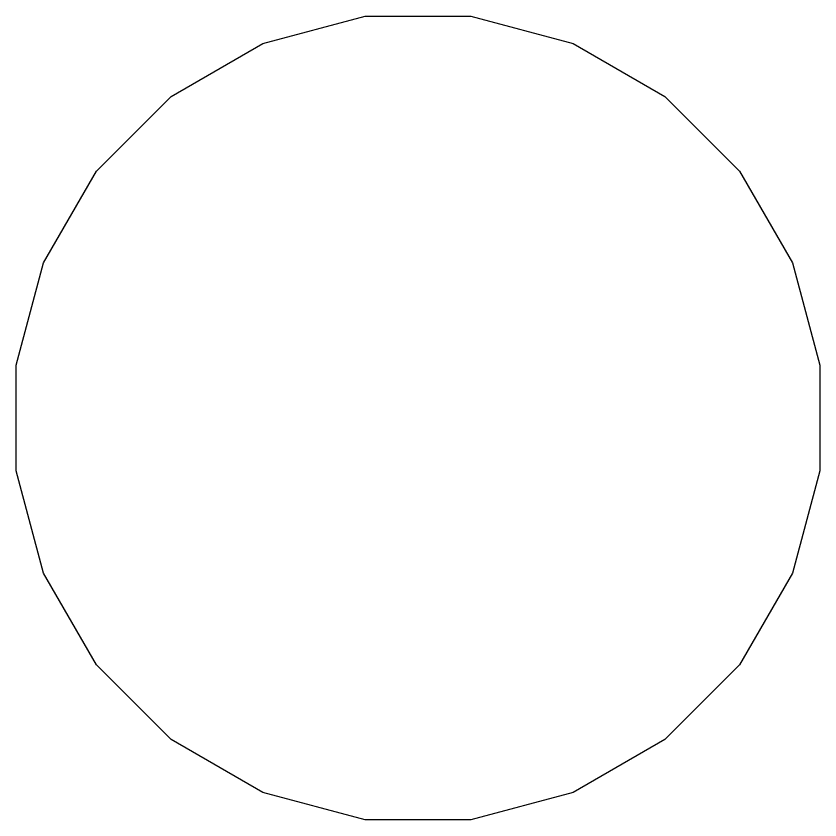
# Model space of a CAD drawing. Header units: millimetres. Extents: x 120 to 180, y -156 to -28.
# Drawn here: x 167.455 to 168.545, y -67.545 to -66.455 of the extents above; entities that cross this region are included whole.
import ezdxf

# ---------------------------------------------------------------- set-up
doc = ezdxf.new("R2010")
doc.units = ezdxf.units.MM
doc.layers.add('F.Silkscreen', color=41, linetype='CONTINUOUS', true_color=0xf2eda1)

msp = doc.modelspace()

# ---------------------------------------------------------------- linework, layer by layer
at = {"layer": 'F.Silkscreen', "linetype": 'CONTINUOUS'}
for p, q in [((167.789524, -66.491866), (167.928211, -66.454705)), ((167.928211, -66.454705), (168.071789, -66.454705)), ((168.071789, -66.454705), (168.210476, -66.491866)), ((167.665181, -66.563656), (167.789524, -66.491866)), ((168.210476, -66.491866), (168.334819, -66.563656)), ((167.563656, -66.665181), (167.665181, -66.563656)), ((168.334819, -66.563656), (168.436344, -66.665181)), ((167.491866, -66.789524), (167.563656, -66.665181)), ((168.436344, -66.665181), (168.508134, -66.789524)), ((167.454705, -66.928211), (167.491866, -66.789524)), ((168.508134, -66.789524), (168.545295, -66.928211)), ((167.454705, -67.071789), (167.454705, -66.928211)), ((168.545295, -66.928211), (168.545295, -67.071789)), ((167.491866, -67.210476), (167.454705, -67.071789)), ((168.545295, -67.071789), (168.508134, -67.210476)), ((167.563656, -67.334819), (167.491866, -67.210476)), ((168.508134, -67.210476), (168.436344, -67.334819)), ((167.665181, -67.436344), (167.563656, -67.334819)), ((168.436344, -67.334819), (168.334819, -67.436344)), ((167.789524, -67.508134), (167.665181, -67.436344)), ((168.334819, -67.436344), (168.210476, -67.508134)), ((167.928211, -67.545295), (167.789524, -67.508134)), ((168.210476, -67.508134), (168.071789, -67.545295)), ((168.071789, -67.545295), (167.928211, -67.545295))]:
    msp.add_line(p, q, dxfattribs=at)

doc.saveas('drawing.dxf')
